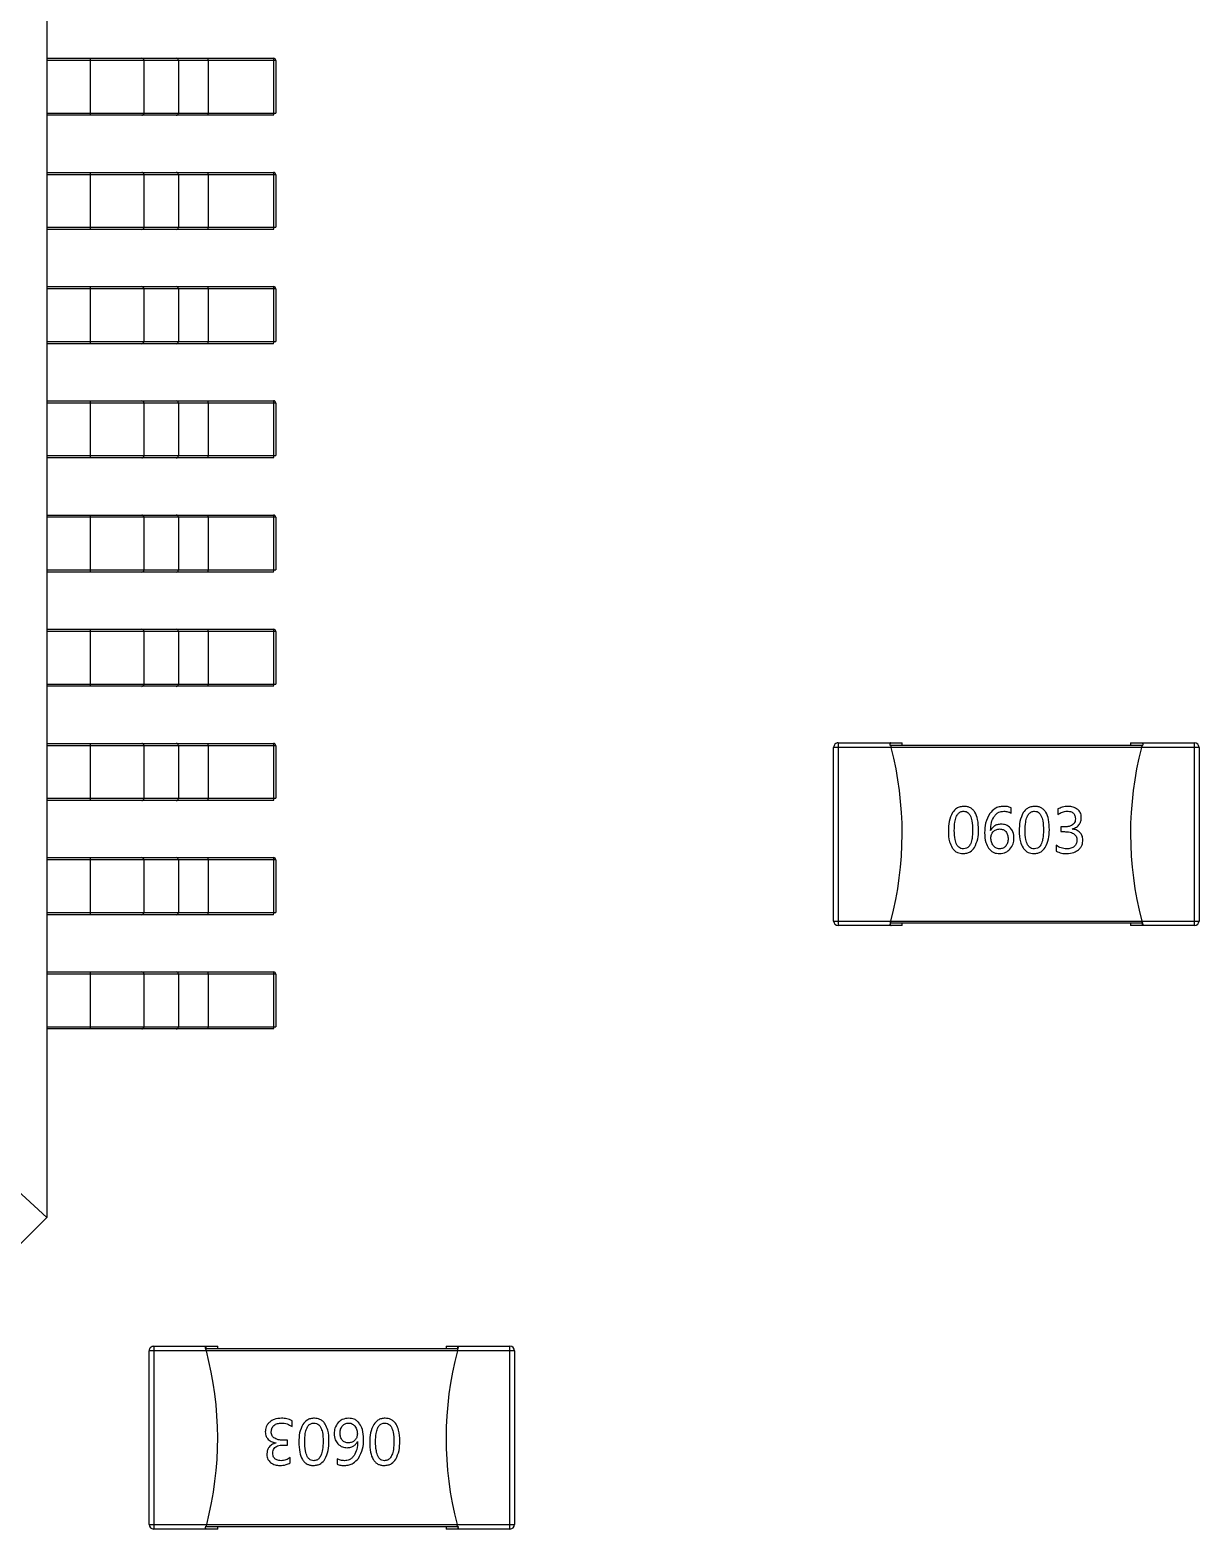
# Model space of a CAD drawing. Header units: millimetres. Extents: x 46.9 to 121.6, y 35.9 to 78.2.
# Drawn here: x 96.06 to 101.18, y 42.58 to 49.14 of the extents above; entities that cross this region are included whole.
import ezdxf

# ---------------------------------------------------------------- set-up
doc = ezdxf.new("R2010")
doc.units = ezdxf.units.MM

msp = doc.modelspace()

# ---------------------------------------------------------------- linework, layer by layer
at = {"color": 7, "linetype": 'Continuous', "lineweight": 25}
for p, q in [((96.1352, 53.341), (96.1352, 43.941)), ((96.1352, 49.016), (97.1281, 49.016)), ((97.1381, 49.006), (96.1352, 49.006)), ((96.3252, 49.016), (96.3252, 48.766)), ((96.5601, 49.006), (96.5601, 48.776)), ((96.7117, 49.006), (96.7117, 48.776)), ((96.8422, 49.006), (96.8422, 48.776)), ((97.1288, 48.776), (97.1288, 49.006)), ((97.138, 49.006), (97.138, 48.776)), ((96.1352, 48.776), (97.1381, 48.776)), ((97.1281, 48.766), (96.1352, 48.766)), ((96.1352, 48.516), (97.1281, 48.516)), ((97.1381, 48.506), (96.1352, 48.506)), ((96.3252, 48.516), (96.3252, 48.266)), ((96.5601, 48.506), (96.5601, 48.276)), ((96.7117, 48.506), (96.7117, 48.276)), ((96.8422, 48.506), (96.8422, 48.276)), ((97.1288, 48.276), (97.1288, 48.506)), ((97.138, 48.506), (97.138, 48.276)), ((96.1352, 48.276), (97.1381, 48.276)), ((97.1281, 48.266), (96.1352, 48.266)), ((96.1352, 48.016), (97.1281, 48.016)), ((97.1381, 48.006), (96.1352, 48.006)), ((96.3252, 48.016), (96.3252, 47.766)), ((96.5601, 48.006), (96.5601, 47.776)), ((96.7117, 48.006), (96.7117, 47.776)), ((96.8422, 48.006), (96.8422, 47.776)), ((97.1288, 47.776), (97.1288, 48.006)), ((97.138, 48.006), (97.138, 47.776)), ((96.1352, 47.776), (97.1381, 47.776)), ((97.1281, 47.766), (96.1352, 47.766)), ((96.1352, 47.516), (97.1281, 47.516)), ((96.3252, 47.516), (96.3252, 47.266)), ((97.1381, 47.506), (96.1352, 47.506)), ((96.5601, 47.506), (96.5601, 47.276)), ((96.7117, 47.506), (96.7117, 47.276)), ((96.8422, 47.506), (96.8422, 47.276)), ((97.1288, 47.276), (97.1288, 47.506)), ((97.138, 47.506), (97.138, 47.276)), ((96.1352, 47.276), (97.1381, 47.276)), ((97.1281, 47.266), (96.1352, 47.266)), ((96.1352, 47.016), (97.1281, 47.016)), ((97.1381, 47.006), (96.1352, 47.006)), ((96.3252, 47.016), (96.3252, 46.766)), ((96.5601, 47.006), (96.5601, 46.776)), ((96.7117, 47.006), (96.7117, 46.776)), ((96.8422, 47.006), (96.8422, 46.776)), ((97.1288, 46.776), (97.1288, 47.006)), ((97.138, 47.006), (97.138, 46.776)), ((96.1352, 46.776), (97.1381, 46.776)), ((97.1281, 46.766), (96.1352, 46.766)), ((96.1352, 46.516), (97.1281, 46.516)), ((97.1381, 46.506), (96.1352, 46.506)), ((96.3252, 46.516), (96.3252, 46.266)), ((96.5601, 46.506), (96.5601, 46.276)), ((96.7117, 46.506), (96.7117, 46.276)), ((96.8422, 46.506), (96.8422, 46.276)), ((97.1288, 46.276), (97.1288, 46.506)), ((97.138, 46.506), (97.138, 46.276)), ((96.1352, 46.276), (97.1381, 46.276)), ((97.1281, 46.266), (96.1352, 46.266)), ((96.1352, 46.016), (97.1281, 46.016)), ((97.1381, 46.006), (96.1352, 46.006)), ((96.3252, 46.016), (96.3252, 45.766)), ((96.5601, 46.006), (96.5601, 45.776)), ((96.7117, 46.006), (96.7117, 45.776)), ((96.8422, 46.006), (96.8422, 45.776)), ((97.1288, 45.776), (97.1288, 46.006)), ((97.138, 46.006), (97.138, 45.776)), ((99.6009, 46.0185), (99.6009, 45.2185)), ((99.6009, 46.0185), (99.8809, 46.0185)), ((99.8265, 46.0085), (99.8301, 46.0085)), ((99.8285, 46.0158), (99.8281, 46.0158)), ((99.8285, 46.0142), (99.8285, 46.0158)), ((99.8312, 46.0085), (100.9305, 46.0085)), ((99.8809, 46.0085), (99.8809, 46.0185)), ((100.8809, 46.0185), (100.8809, 46.0085)), ((100.8809, 46.0185), (101.1608, 46.0185)), ((100.9317, 46.0085), (100.9352, 46.0085)), ((100.9336, 46.0158), (100.9332, 46.0158)), ((100.9332, 46.0158), (100.9332, 46.0142)), ((101.1608, 45.2185), (101.1608, 46.0185)), ((99.8327, 45.9985), (99.5809, 45.9985)), ((99.5809, 45.2385), (99.5809, 45.9985)), ((101.1808, 45.9985), (99.8327, 45.9985)), ((101.1808, 45.9985), (101.1808, 45.2385)), ((96.1352, 45.776), (97.1381, 45.776)), ((97.1281, 45.766), (96.1352, 45.766)), ((100.3581, 45.7113), (100.3581, 45.7345)), ((100.563, 45.729), (100.563, 45.7051)), ((100.5754, 45.6507), (100.5754, 45.6298)), ((100.5913, 45.6507), (100.5754, 45.6507)), ((100.5754, 45.6298), (100.5921, 45.6298)), ((100.5553, 45.5704), (100.5553, 45.5442)), ((96.1352, 45.516), (97.1281, 45.516)), ((97.1381, 45.506), (96.1352, 45.506)), ((96.3252, 45.516), (96.3252, 45.266)), ((96.5601, 45.506), (96.5601, 45.276)), ((96.7117, 45.506), (96.7117, 45.276)), ((96.8422, 45.506), (96.8422, 45.276)), ((97.1288, 45.276), (97.1288, 45.506)), ((97.138, 45.506), (97.138, 45.276)), ((96.1352, 45.276), (97.1381, 45.276)), ((97.1281, 45.266), (96.1352, 45.266)), ((99.5809, 45.2385), (101.1808, 45.2385)), ((99.8809, 45.2185), (99.6009, 45.2185)), ((99.8265, 45.2212), (99.8301, 45.2212)), ((99.8285, 45.2285), (99.8281, 45.2285)), ((99.8301, 45.2212), (99.8301, 45.2343)), ((100.929, 45.2285), (99.8327, 45.2285)), ((99.8809, 45.2185), (99.8809, 45.2285)), ((100.8809, 45.2285), (100.8809, 45.2185)), ((101.1608, 45.2185), (100.8809, 45.2185)), ((100.9317, 45.2343), (100.9317, 45.2212)), ((100.9317, 45.2212), (100.9352, 45.2212)), ((100.9336, 45.2285), (100.9332, 45.2285)), ((96.1352, 45.016), (97.1281, 45.016)), ((97.1381, 45.006), (96.1352, 45.006)), ((96.3252, 45.016), (96.3252, 44.766)), ((96.5601, 45.006), (96.5601, 44.776)), ((96.7117, 45.006), (96.7117, 44.776)), ((96.8422, 45.006), (96.8422, 44.776)), ((97.1288, 44.776), (97.1288, 45.006)), ((97.138, 45.006), (97.138, 44.776)), ((96.1352, 44.776), (97.1381, 44.776)), ((97.1281, 44.766), (96.1352, 44.766)), ((96.1352, 43.941), (95.9879, 44.0768)), ((96.1352, 43.941), (95.8352, 43.641)), ((98.1835, 43.3567), (96.5836, 43.3567)), ((96.5836, 42.5967), (96.5836, 43.3567)), ((96.6036, 43.3767), (96.6036, 42.5767)), ((96.6036, 43.3767), (96.8836, 43.3767)), ((96.8327, 43.374), (96.8292, 43.374)), ((96.8308, 43.3667), (96.8312, 43.3667)), ((96.8327, 43.3609), (96.8327, 43.374)), ((96.8354, 43.3667), (97.9317, 43.3667)), ((96.8836, 43.3667), (96.8836, 43.3767)), ((97.8835, 43.3767), (97.8835, 43.3667)), ((97.8835, 43.3767), (98.1635, 43.3767)), ((97.9379, 43.374), (97.9343, 43.374)), ((97.9343, 43.374), (97.9343, 43.3609)), ((97.9359, 43.3667), (97.9363, 43.3667)), ((98.1635, 42.5767), (98.1635, 43.3767)), ((98.1835, 43.3567), (98.1835, 42.5967)), ((97.2091, 43.0248), (97.2091, 43.051)), ((97.189, 42.9654), (97.1723, 42.9654)), ((97.1731, 42.9445), (97.189, 42.9445)), ((97.189, 42.9445), (97.189, 42.9654)), ((97.2014, 42.8662), (97.2014, 42.8901)), ((97.4063, 42.8839), (97.4063, 42.8607)), ((96.5836, 42.5967), (97.9317, 42.5967)), ((97.9317, 42.5967), (98.1835, 42.5967)), ((96.8836, 42.5767), (96.6036, 42.5767)), ((96.8327, 42.5867), (96.8292, 42.5867)), ((96.8308, 42.5794), (96.8312, 42.5794)), ((96.8312, 42.5794), (96.8312, 42.581)), ((97.9332, 42.5867), (96.8339, 42.5867)), ((96.8836, 42.5767), (96.8836, 42.5867)), ((97.8835, 42.5867), (97.8835, 42.5767)), ((98.1635, 42.5767), (97.8835, 42.5767)), ((97.9379, 42.5867), (97.9343, 42.5867)), ((97.9359, 42.581), (97.9359, 42.5794)), ((97.9359, 42.5794), (97.9363, 42.5794))]:
    msp.add_line(p, q, dxfattribs=at)
for centre, radius, start, end in [((96.5504, 49.0063), 0.00971, 358.27456, 88.16379), ((96.702, 49.0063), 0.00971, 358.27456, 88.16379), ((96.8059, 49.0085), 0.0364, 356.08602, 11.89455), ((97.1281, 49.006), 0.01, 0, 90), ((97.0924, 49.0085), 0.0364, 356.08602, 11.89455), ((96.5504, 48.7757), 0.00971, 271.83621, 1.72544), ((96.702, 48.7757), 0.00971, 271.83621, 1.72544), ((96.8059, 48.7735), 0.0364, 348.10545, 3.91398), ((97.0924, 48.7735), 0.0364, 348.10545, 3.91398), ((96.5504, 48.5063), 0.00971, 358.27456, 88.16379), ((96.702, 48.5063), 0.00971, 358.27456, 88.16379), ((96.8059, 48.5085), 0.0364, 356.08602, 11.89455), ((97.1281, 48.506), 0.01, 0, 90), ((97.0924, 48.5085), 0.0364, 356.08602, 11.89455), ((96.5504, 48.2757), 0.00971, 271.83621, 1.72544), ((96.702, 48.2757), 0.00971, 271.83621, 1.72544), ((96.8059, 48.2735), 0.0364, 348.10545, 3.91398), ((97.0924, 48.2735), 0.0364, 348.10545, 3.91398), ((96.5504, 48.0063), 0.00971, 358.27456, 88.16379), ((96.702, 48.0063), 0.00971, 358.27456, 88.16379), ((96.8059, 48.0085), 0.0364, 356.08602, 11.89455), ((97.1281, 48.006), 0.01, 0, 90), ((97.0924, 48.0085), 0.0364, 356.08602, 11.89455), ((96.5504, 47.7757), 0.00971, 271.83621, 1.72544), ((96.702, 47.7757), 0.00971, 271.83621, 1.72544), ((96.8059, 47.7735), 0.0364, 348.10545, 3.91398), ((97.0924, 47.7735), 0.0364, 348.10545, 3.91398), ((96.5504, 47.5063), 0.00971, 358.27456, 88.16379), ((96.702, 47.5063), 0.00971, 358.27456, 88.16379), ((96.8059, 47.5085), 0.0364, 356.08602, 11.89455), ((97.1281, 47.506), 0.01, 0, 90), ((97.0924, 47.5085), 0.0364, 356.08602, 11.89455), ((96.5504, 47.2757), 0.00971, 271.83621, 1.72544), ((96.702, 47.2757), 0.00971, 271.83621, 1.72544), ((96.8059, 47.2735), 0.0364, 348.10545, 3.91398), ((97.0924, 47.2735), 0.0364, 348.10545, 3.91398), ((96.5504, 47.0063), 0.00971, 358.27456, 88.16379), ((96.702, 47.0063), 0.00971, 358.27456, 88.16379), ((96.8059, 47.0085), 0.0364, 356.08602, 11.89455), ((97.1281, 47.006), 0.01, 0, 90), ((97.0924, 47.0085), 0.0364, 356.08602, 11.89455), ((96.5504, 46.7757), 0.00971, 271.83621, 1.72544), ((96.702, 46.7757), 0.00971, 271.83621, 1.72544), ((96.8059, 46.7735), 0.0364, 348.10545, 3.91398), ((97.0924, 46.7735), 0.0364, 348.10545, 3.91398), ((96.5504, 46.5063), 0.00971, 358.27456, 88.16379), ((96.702, 46.5063), 0.00971, 358.27456, 88.16379), ((96.8059, 46.5085), 0.0364, 356.08602, 11.89455), ((97.1281, 46.506), 0.01, 0, 90), ((97.0924, 46.5085), 0.0364, 356.08602, 11.89455), ((96.5504, 46.2757), 0.00971, 271.83621, 1.72544), ((96.702, 46.2757), 0.00971, 271.83621, 1.72544), ((96.8059, 46.2735), 0.0364, 348.10545, 3.91398), ((97.0924, 46.2735), 0.0364, 348.10545, 3.91398), ((96.5504, 46.0063), 0.00971, 358.27456, 88.16379), ((96.702, 46.0063), 0.00971, 358.27456, 88.16379), ((96.8059, 46.0085), 0.0364, 356.08602, 11.89455), ((97.1281, 46.006), 0.01, 0, 90), ((97.0924, 46.0085), 0.0364, 356.08602, 11.89455), ((99.6009, 45.9985), 0.02, 90.00001, 180.00001), ((101.1608, 45.9985), 0.02, 0.00001, 90.00001), ((98.3809, 45.6214), 1.5, 345.2121, 14.56177), ((102.3808, 45.6214), 1.5, 165.43816, 194.78791), ((96.5504, 45.7757), 0.00971, 271.83621, 1.72544), ((96.702, 45.7757), 0.00971, 271.83621, 1.72544), ((96.8059, 45.7735), 0.0364, 348.10545, 3.91398), ((97.0924, 45.7735), 0.0364, 348.10545, 3.91398), ((96.5504, 45.5063), 0.00971, 358.27456, 88.16379), ((96.702, 45.5063), 0.00971, 358.27456, 88.16379), ((96.8059, 45.5085), 0.0364, 356.08602, 11.89455), ((97.1281, 45.506), 0.01, 0, 90), ((97.0924, 45.5085), 0.0364, 356.08602, 11.89455), ((96.5504, 45.2757), 0.00971, 271.83621, 1.72544), ((96.702, 45.2757), 0.00971, 271.83621, 1.72544), ((96.8059, 45.2735), 0.0364, 348.10545, 3.91398), ((97.0924, 45.2735), 0.0364, 348.10545, 3.91398), ((99.6009, 45.2385), 0.02, 180.00001, 270.00001), ((101.1608, 45.2385), 0.02, 270.00001, 0.00001), ((96.5504, 45.0063), 0.00971, 358.27456, 88.16379), ((96.702, 45.0063), 0.00971, 358.27456, 88.16379), ((96.8059, 45.0085), 0.0364, 356.08602, 11.89455), ((97.1281, 45.006), 0.01, 0, 90), ((97.0924, 45.0085), 0.0364, 356.08602, 11.89455), ((96.5504, 44.7757), 0.00971, 271.83621, 1.72544), ((96.702, 44.7757), 0.00971, 271.83621, 1.72544), ((96.8059, 44.7735), 0.0364, 348.10545, 3.91398), ((97.0924, 44.7735), 0.0364, 348.10545, 3.91398), ((96.6036, 43.3567), 0.02, 90.00001, 180.00001), ((95.3836, 42.9738), 1.5, 345.43816, 14.78792), ((99.3835, 42.9738), 1.5, 165.2121, 194.56177), ((98.1635, 43.3567), 0.02, 0.00001, 90.00001), ((96.6036, 42.5967), 0.02, 180.00001, 270.00001), ((98.1635, 42.5967), 0.02, 270.00001, 0.00001)]:
    msp.add_arc(centre, radius, start, end, dxfattribs=at)
for points, knots in [([(99.8283, 46.0152), (99.8279, 46.0142), (99.8272, 46.0123), (99.8267, 46.0097), (99.8265, 46.0085)], [0, 0, 0, 0, 0.56313, 1, 1, 1, 1]), ([(99.8281, 46.0158), (99.8281, 46.0157), (99.8282, 46.0155), (99.8282, 46.0153), (99.8283, 46.0152)], [0, 0, 0, 0, 0.559617, 1, 1, 1, 1]), ([(99.8285, 46.0142), (99.8285, 46.0144), (99.8284, 46.0147), (99.8283, 46.0151), (99.8283, 46.0152)], [0, 0, 0, 0, 0.56, 1, 1, 1, 1]), ([(99.8312, 46.0185), (99.8307, 46.0184), (99.8297, 46.0181), (99.8289, 46.0165), (99.8285, 46.0158)], [0, 0, 0, 0, 0.561011, 1, 1, 1, 1]), ([(99.8301, 46.0085), (99.8305, 46.0067), (99.8314, 46.0035), (99.8323, 46), (99.8327, 45.9985)], [0, 0, 0, 0, 0.557902, 1, 1, 1, 1]), ([(99.8302, 46.0078), (99.8304, 46.008), (99.8307, 46.0084), (99.8311, 46.0085), (99.8312, 46.0085)], [0, 0, 0, 0, 0.5589021, 1, 1, 1, 1]), ([(100.9317, 46.0085), (100.9312, 46.0067), (100.9303, 46.0035), (100.9294, 46), (100.929, 45.9985)], [0, 0, 0, 0, 0.559746, 1, 1, 1, 1]), ([(100.9305, 46.0185), (100.9311, 46.0184), (100.932, 46.0181), (100.9328, 46.0165), (100.9332, 46.0158)], [0, 0, 0, 0, 0.559724, 1, 1, 1, 1]), ([(100.9305, 46.0085), (100.9307, 46.0085), (100.931, 46.0084), (100.9314, 46.008), (100.9315, 46.0078)], [0, 0, 0, 0, 0.56075, 1, 1, 1, 1]), ([(100.9335, 46.0152), (100.9334, 46.015), (100.9333, 46.0147), (100.9332, 46.0144), (100.9332, 46.0142)], [0, 0, 0, 0, 0.56, 1, 1, 1, 1]), ([(100.9336, 46.0158), (100.9336, 46.0157), (100.9336, 46.0155), (100.9335, 46.0153), (100.9335, 46.0152)], [0, 0, 0, 0, 0.559997, 1, 1, 1, 1]), ([(100.9335, 46.0152), (100.9339, 46.0142), (100.9345, 46.0123), (100.935, 46.0096), (100.9352, 46.0085)], [0, 0, 0, 0, 0.56466, 1, 1, 1, 1]), ([(100.1009, 45.7131), (100.0953, 45.7005), (100.084, 45.675), (100.0836, 45.6471), (100.0834, 45.633)], [0, 0, 0, 0, 0.495858, 1, 1, 1, 1]), ([(100.1518, 45.7403), (100.1459, 45.74), (100.1346, 45.7392), (100.1156, 45.7313), (100.1065, 45.72), (100.1009, 45.7131)], [0, 0, 0, 0, 0.292157, 0.563194, 1, 1, 1, 1]), ([(100.1092, 45.6342), (100.1095, 45.6465), (100.11, 45.6669), (100.116, 45.6921), (100.1246, 45.708), (100.1363, 45.7178), (100.1456, 45.7188), (100.1504, 45.7193)], [0, 0, 0, 0, 0.35336, 0.582711, 0.735216, 0.86626, 1, 1, 1, 1]), ([(100.1504, 45.7193), (100.1541, 45.7189), (100.1615, 45.7183), (100.1717, 45.7114), (100.1811, 45.6977), (100.1884, 45.6715), (100.189, 45.6494), (100.1894, 45.6355)], [0, 0, 0, 0, 0.109937, 0.214218, 0.348263, 0.592587, 1, 1, 1, 1]), ([(100.2153, 45.6378), (100.2148, 45.6528), (100.2139, 45.6793), (100.204, 45.7097), (100.1912, 45.7262), (100.1798, 45.7345), (100.1664, 45.7395), (100.1568, 45.7401), (100.1518, 45.7403)], [0, 0, 0, 0, 0.331386, 0.583053, 0.688634, 0.788355, 0.889745, 1, 1, 1, 1]), ([(100.2646, 45.7091), (100.2573, 45.6955), (100.2432, 45.6692), (100.2423, 45.6394), (100.2419, 45.625)], [0, 0, 0, 0, 0.5171876, 1, 1, 1, 1]), ([(100.3247, 45.7403), (100.3181, 45.7399), (100.3051, 45.739), (100.283, 45.7297), (100.2717, 45.717), (100.2646, 45.7091)], [0, 0, 0, 0, 0.283019, 0.553043, 1, 1, 1, 1]), ([(100.2684, 45.635), (100.2686, 45.6468), (100.2689, 45.6687), (100.2791, 45.6879), (100.2837, 45.6967)], [0, 0, 0, 0, 0.542588, 1, 1, 1, 1]), ([(100.2837, 45.6967), (100.2869, 45.7007), (100.2928, 45.7081), (100.307, 45.7173), (100.3184, 45.7185), (100.3255, 45.7193)], [0, 0, 0, 0, 0.311103, 0.573673, 1, 1, 1, 1]), ([(100.3581, 45.7345), (100.3527, 45.7364), (100.3418, 45.7401), (100.3304, 45.7403), (100.3247, 45.7403)], [0, 0, 0, 0, 0.502037, 1, 1, 1, 1]), ([(100.3255, 45.7193), (100.3316, 45.7189), (100.343, 45.7181), (100.3534, 45.7134), (100.3581, 45.7113)], [0, 0, 0, 0, 0.544112, 1, 1, 1, 1]), ([(100.411, 45.7131), (100.4054, 45.7005), (100.3941, 45.675), (100.3937, 45.6471), (100.3935, 45.633)], [0, 0, 0, 0, 0.495858, 1, 1, 1, 1]), ([(100.4619, 45.7403), (100.4561, 45.74), (100.4448, 45.7392), (100.4257, 45.7313), (100.4166, 45.72), (100.411, 45.7131)], [0, 0, 0, 0, 0.292157, 0.563194, 1, 1, 1, 1]), ([(100.4193, 45.6342), (100.4196, 45.6465), (100.4202, 45.6669), (100.4261, 45.6921), (100.4347, 45.708), (100.4464, 45.7178), (100.4558, 45.7188), (100.4605, 45.7193)], [0, 0, 0, 0, 0.35336, 0.582711, 0.735216, 0.86626, 1, 1, 1, 1]), ([(100.4605, 45.7193), (100.4643, 45.7189), (100.4716, 45.7183), (100.4818, 45.7114), (100.4913, 45.6977), (100.4985, 45.6715), (100.4991, 45.6494), (100.4995, 45.6355)], [0, 0, 0, 0, 0.109937, 0.214218, 0.348263, 0.592587, 1, 1, 1, 1]), ([(100.5255, 45.6378), (100.5249, 45.6528), (100.524, 45.6793), (100.5141, 45.7097), (100.5013, 45.7262), (100.49, 45.7345), (100.4766, 45.7395), (100.4669, 45.7401), (100.4619, 45.7403)], [0, 0, 0, 0, 0.331386, 0.583053, 0.688634, 0.788355, 0.889745, 1, 1, 1, 1]), ([(100.6089, 45.7403), (100.5996, 45.7398), (100.5835, 45.7389), (100.5691, 45.7319), (100.563, 45.729)], [0, 0, 0, 0, 0.578828, 1, 1, 1, 1]), ([(100.563, 45.7051), (100.5692, 45.7092), (100.5813, 45.7173), (100.5957, 45.7186), (100.6027, 45.7193)], [0, 0, 0, 0, 0.515251, 1, 1, 1, 1]), ([(100.6395, 45.6864), (100.6392, 45.6823), (100.6387, 45.675), (100.634, 45.6654), (100.627, 45.6588), (100.6178, 45.6542), (100.6058, 45.6512), (100.5966, 45.6509), (100.5913, 45.6507)], [0, 0, 0, 0, 0.177791, 0.319078, 0.460254, 0.594127, 0.768288, 1, 1, 1, 1]), ([(100.6027, 45.7193), (100.6064, 45.7191), (100.6129, 45.7189), (100.6216, 45.7166), (100.628, 45.7132), (100.6329, 45.7088), (100.6366, 45.703), (100.639, 45.6954), (100.6393, 45.6896), (100.6395, 45.6864)], [0, 0, 0, 0, 0.196201, 0.348397, 0.470472, 0.579064, 0.694404, 0.829149, 1, 1, 1, 1]), ([(100.6499, 45.7269), (100.6433, 45.7312), (100.6308, 45.7393), (100.6159, 45.74), (100.6089, 45.7403)], [0, 0, 0, 0, 0.528186, 1, 1, 1, 1]), ([(100.6254, 45.6413), (100.6321, 45.6438), (100.6446, 45.6484), (100.6578, 45.6615), (100.6645, 45.6767), (100.6651, 45.6869), (100.6654, 45.6923)], [0, 0, 0, 0, 0.301879, 0.564483, 0.770914, 1, 1, 1, 1]), ([(100.6654, 45.6923), (100.6652, 45.6961), (100.6648, 45.7034), (100.6603, 45.716), (100.6539, 45.7227), (100.6499, 45.7269)], [0, 0, 0, 0, 0.290961, 0.564442, 1, 1, 1, 1]), ([(100.0834, 45.633), (100.0837, 45.617), (100.0843, 45.591), (100.0957, 45.5678), (100.1, 45.559)], [0, 0, 0, 0, 0.619316, 1, 1, 1, 1]), ([(100.1496, 45.5545), (100.1455, 45.5549), (100.1378, 45.5555), (100.1272, 45.5622), (100.1176, 45.5753), (100.1102, 45.6001), (100.1096, 45.6211), (100.1092, 45.6342)], [0, 0, 0, 0, 0.121688, 0.232035, 0.366597, 0.604955, 1, 1, 1, 1]), ([(100.1894, 45.6355), (100.1891, 45.6238), (100.1885, 45.6044), (100.1828, 45.5805), (100.1745, 45.5653), (100.1632, 45.556), (100.1542, 45.555), (100.1496, 45.5545)], [0, 0, 0, 0, 0.351816, 0.579785, 0.732323, 0.864404, 1, 1, 1, 1]), ([(100.1974, 45.5603), (100.2031, 45.5726), (100.2146, 45.5972), (100.2151, 45.6243), (100.2153, 45.6378)], [0, 0, 0, 0, 0.4999783, 1, 1, 1, 1]), ([(100.2419, 45.625), (100.2424, 45.6104), (100.2431, 45.5863), (100.2547, 45.5655), (100.2592, 45.5574)], [0, 0, 0, 0, 0.61021, 1, 1, 1, 1]), ([(100.3137, 45.6625), (100.3083, 45.6621), (100.2978, 45.6614), (100.2846, 45.655), (100.2747, 45.6459), (100.2706, 45.6387), (100.2684, 45.635)], [0, 0, 0, 0, 0.290752, 0.557527, 0.769999, 1, 1, 1, 1]), ([(100.2693, 45.6024), (100.2698, 45.6075), (100.2709, 45.6176), (100.2769, 45.6259), (100.2798, 45.63)], [0, 0, 0, 0, 0.501966, 1, 1, 1, 1]), ([(100.2798, 45.63), (100.2817, 45.6317), (100.2854, 45.6351), (100.2945, 45.64), (100.3022, 45.6409), (100.3075, 45.6416)], [0, 0, 0, 0, 0.245972, 0.488321, 1, 1, 1, 1]), ([(100.3075, 45.6416), (100.3128, 45.6411), (100.3206, 45.6404), (100.3297, 45.6353), (100.3333, 45.6318), (100.3351, 45.63)], [0, 0, 0, 0, 0.513507, 0.754491, 1, 1, 1, 1]), ([(100.3551, 45.6455), (100.3486, 45.651), (100.3365, 45.661), (100.3209, 45.662), (100.3137, 45.6625)], [0, 0, 0, 0, 0.539829, 1, 1, 1, 1]), ([(100.3351, 45.63), (100.338, 45.6254), (100.3441, 45.6156), (100.3446, 45.604), (100.345, 45.5979)], [0, 0, 0, 0, 0.470719, 1, 1, 1, 1]), ([(100.3706, 45.6006), (100.37, 45.6103), (100.3689, 45.6268), (100.3592, 45.64), (100.3551, 45.6455)], [0, 0, 0, 0, 0.5839429, 1, 1, 1, 1]), ([(100.3935, 45.633), (100.3939, 45.617), (100.3944, 45.591), (100.4058, 45.5678), (100.4101, 45.559)], [0, 0, 0, 0, 0.619316, 1, 1, 1, 1]), ([(100.4597, 45.5545), (100.4557, 45.5549), (100.4479, 45.5555), (100.4373, 45.5622), (100.4277, 45.5753), (100.4203, 45.6001), (100.4197, 45.6211), (100.4193, 45.6342)], [0, 0, 0, 0, 0.121688, 0.232035, 0.366597, 0.604955, 1, 1, 1, 1]), ([(100.4995, 45.6355), (100.4992, 45.6238), (100.4987, 45.6044), (100.4929, 45.5805), (100.4847, 45.5653), (100.4734, 45.556), (100.4643, 45.555), (100.4597, 45.5545)], [0, 0, 0, 0, 0.351816, 0.579785, 0.732323, 0.864404, 1, 1, 1, 1]), ([(100.5075, 45.5603), (100.5132, 45.5726), (100.5247, 45.5972), (100.5252, 45.6243), (100.5255, 45.6378)], [0, 0, 0, 0, 0.499978, 1, 1, 1, 1]), ([(100.5921, 45.6298), (100.5979, 45.6296), (100.6081, 45.6293), (100.6214, 45.6263), (100.631, 45.622), (100.6379, 45.6165), (100.6427, 45.6098), (100.6459, 45.6015), (100.6462, 45.5953), (100.6464, 45.5919)], [0, 0, 0, 0, 0.231348, 0.40628, 0.539648, 0.6487, 0.752933, 0.864661, 1, 1, 1, 1]), ([(100.6596, 45.6259), (100.6542, 45.6303), (100.6441, 45.6384), (100.6314, 45.6404), (100.6254, 45.6413)], [0, 0, 0, 0, 0.533051, 1, 1, 1, 1]), ([(100.6723, 45.5937), (100.6716, 45.6005), (100.6705, 45.6126), (100.6629, 45.6219), (100.6596, 45.6259)], [0, 0, 0, 0, 0.56689, 1, 1, 1, 1]), ([(100.1, 45.559), (100.1032, 45.5547), (100.1095, 45.5464), (100.1255, 45.5358), (100.1389, 45.5345), (100.1473, 45.5336)], [0, 0, 0, 0, 0.2882301, 0.5578196, 1, 1, 1, 1]), ([(100.1473, 45.5336), (100.153, 45.534), (100.164, 45.5347), (100.1827, 45.5426), (100.1917, 45.5535), (100.1974, 45.5603)], [0, 0, 0, 0, 0.2883908, 0.5588198, 1, 1, 1, 1]), ([(100.2592, 45.5574), (100.2626, 45.5533), (100.2692, 45.5455), (100.2854, 45.5356), (100.2988, 45.5344), (100.3071, 45.5336)], [0, 0, 0, 0, 0.2837102, 0.5534158, 1, 1, 1, 1]), ([(100.2797, 45.5686), (100.2765, 45.574), (100.2703, 45.5845), (100.2696, 45.5966), (100.2693, 45.6024)], [0, 0, 0, 0, 0.520768, 1, 1, 1, 1]), ([(100.3078, 45.5545), (100.3046, 45.5547), (100.2985, 45.5551), (100.2882, 45.5593), (100.283, 45.565), (100.2797, 45.5686)], [0, 0, 0, 0, 0.295822, 0.557156, 1, 1, 1, 1]), ([(100.3071, 45.5336), (100.3169, 45.5345), (100.3342, 45.5362), (100.3471, 45.5475), (100.3527, 45.5524)], [0, 0, 0, 0, 0.566262, 1, 1, 1, 1]), ([(100.3346, 45.5667), (100.3328, 45.5649), (100.3292, 45.5614), (100.3204, 45.5562), (100.3129, 45.5552), (100.3078, 45.5545)], [0, 0, 0, 0, 0.252847, 0.49709, 1, 1, 1, 1]), ([(100.345, 45.5979), (100.3446, 45.5921), (100.3439, 45.5807), (100.3376, 45.5713), (100.3346, 45.5667)], [0, 0, 0, 0, 0.515713, 1, 1, 1, 1]), ([(100.3527, 45.5524), (100.3585, 45.5602), (100.3691, 45.5747), (100.3702, 45.5925), (100.3706, 45.6006)], [0, 0, 0, 0, 0.540462, 1, 1, 1, 1]), ([(100.4101, 45.559), (100.4134, 45.5547), (100.4196, 45.5464), (100.4357, 45.5358), (100.4491, 45.5345), (100.4574, 45.5336)], [0, 0, 0, 0, 0.28823, 0.55782, 1, 1, 1, 1]), ([(100.4574, 45.5336), (100.4631, 45.534), (100.4741, 45.5347), (100.4928, 45.5426), (100.5019, 45.5535), (100.5075, 45.5603)], [0, 0, 0, 0, 0.288391, 0.55882, 1, 1, 1, 1]), ([(100.6016, 45.5545), (100.5932, 45.5552), (100.5764, 45.5565), (100.5623, 45.5658), (100.5553, 45.5704)], [0, 0, 0, 0, 0.499309, 1, 1, 1, 1]), ([(100.6011, 45.5336), (100.6122, 45.5342), (100.631, 45.5353), (100.6465, 45.5458), (100.6528, 45.5501)], [0, 0, 0, 0, 0.5892702, 1, 1, 1, 1]), ([(100.6343, 45.5646), (100.6322, 45.563), (100.6276, 45.5597), (100.6166, 45.5554), (100.6076, 45.5549), (100.6016, 45.5545)], [0, 0, 0, 0, 0.228631, 0.484644, 1, 1, 1, 1]), ([(100.6464, 45.5919), (100.6458, 45.5866), (100.6448, 45.5789), (100.6396, 45.57), (100.6361, 45.5664), (100.6343, 45.5646)], [0, 0, 0, 0, 0.509394, 0.751839, 1, 1, 1, 1]), ([(100.6528, 45.5501), (100.6561, 45.5533), (100.6626, 45.5596), (100.6706, 45.5743), (100.6716, 45.5862), (100.6723, 45.5937)], [0, 0, 0, 0, 0.279307, 0.550198, 1, 1, 1, 1]), ([(100.5553, 45.5442), (100.5628, 45.5408), (100.5774, 45.5342), (100.5934, 45.5338), (100.6011, 45.5336)], [0, 0, 0, 0, 0.515881, 1, 1, 1, 1]), ([(99.8283, 45.2275), (99.8279, 45.2261), (99.8272, 45.2237), (99.8267, 45.222), (99.8265, 45.2212)], [0, 0, 0, 0, 0.56313, 1, 1, 1, 1]), ([(99.8281, 45.2285), (99.8281, 45.2283), (99.8282, 45.228), (99.8282, 45.2277), (99.8283, 45.2275)], [0, 0, 0, 0, 0.559617, 1, 1, 1, 1]), ([(99.8285, 45.2285), (99.8285, 45.2283), (99.8284, 45.228), (99.8283, 45.2277), (99.8283, 45.2275)], [0, 0, 0, 0, 0.56, 1, 1, 1, 1]), ([(99.8312, 45.2385), (99.8307, 45.2366), (99.8297, 45.2331), (99.8289, 45.2299), (99.8285, 45.2285)], [0, 0, 0, 0, 0.561011, 1, 1, 1, 1]), ([(99.8301, 45.2212), (99.8305, 45.2204), (99.8314, 45.2188), (99.8323, 45.2186), (99.8327, 45.2185)], [0, 0, 0, 0, 0.558014, 1, 1, 1, 1]), ([(99.8327, 45.2285), (99.8324, 45.2286), (99.8318, 45.2289), (99.8311, 45.2305), (99.8305, 45.2325), (99.8303, 45.2341), (99.8302, 45.2349)], [0, 0, 0, 0, 0.283508, 0.566177, 0.785164, 1, 1, 1, 1]), ([(100.9315, 45.2349), (100.9314, 45.2339), (100.9311, 45.2319), (100.9304, 45.2299), (100.9297, 45.2287), (100.9293, 45.2286), (100.929, 45.2285)], [0, 0, 0, 0, 0.2748288, 0.5524807, 0.7744185, 1, 1, 1, 1]), ([(100.9317, 45.2212), (100.9312, 45.2204), (100.9303, 45.2188), (100.9294, 45.2186), (100.929, 45.2185)], [0, 0, 0, 0, 0.559746, 1, 1, 1, 1]), ([(100.9305, 45.2385), (100.9311, 45.2366), (100.932, 45.2331), (100.9328, 45.2299), (100.9332, 45.2285)], [0, 0, 0, 0, 0.559724, 1, 1, 1, 1]), ([(100.9335, 45.2275), (100.9334, 45.2277), (100.9333, 45.2281), (100.9332, 45.2284), (100.9332, 45.2285)], [0, 0, 0, 0, 0.56, 1, 1, 1, 1]), ([(100.9336, 45.2285), (100.9336, 45.2283), (100.9336, 45.228), (100.9335, 45.2277), (100.9335, 45.2275)], [0, 0, 0, 0, 0.559997, 1, 1, 1, 1]), ([(100.9335, 45.2275), (100.9339, 45.2261), (100.9345, 45.2237), (100.935, 45.222), (100.9352, 45.2212)], [0, 0, 0, 0, 0.564669, 1, 1, 1, 1]), ([(96.8309, 43.3677), (96.8305, 43.3691), (96.8299, 43.3715), (96.8294, 43.3732), (96.8292, 43.374)], [0, 0, 0, 0, 0.564669, 1, 1, 1, 1]), ([(96.8308, 43.3667), (96.8308, 43.3669), (96.8308, 43.3672), (96.8309, 43.3675), (96.8309, 43.3677)], [0, 0, 0, 0, 0.559997, 1, 1, 1, 1]), ([(96.8309, 43.3677), (96.831, 43.3675), (96.8311, 43.3671), (96.8312, 43.3668), (96.8312, 43.3667)], [0, 0, 0, 0, 0.56, 1, 1, 1, 1]), ([(96.8339, 43.3567), (96.8334, 43.3586), (96.8324, 43.3621), (96.8316, 43.3653), (96.8312, 43.3667)], [0, 0, 0, 0, 0.559724, 1, 1, 1, 1]), ([(96.8327, 43.374), (96.8332, 43.3748), (96.8341, 43.3764), (96.835, 43.3766), (96.8354, 43.3767)], [0, 0, 0, 0, 0.559746, 1, 1, 1, 1]), ([(96.8329, 43.3603), (96.833, 43.3613), (96.8333, 43.3633), (96.834, 43.3653), (96.8347, 43.3665), (96.8351, 43.3666), (96.8354, 43.3667)], [0, 0, 0, 0, 0.274829, 0.552481, 0.774418, 1, 1, 1, 1]), ([(97.9343, 43.374), (97.9339, 43.3748), (97.933, 43.3764), (97.9321, 43.3766), (97.9317, 43.3767)], [0, 0, 0, 0, 0.558014, 1, 1, 1, 1]), ([(97.9317, 43.3667), (97.932, 43.3666), (97.9326, 43.3663), (97.9333, 43.3647), (97.9339, 43.3627), (97.9341, 43.3611), (97.9342, 43.3603)], [0, 0, 0, 0, 0.283508, 0.566177, 0.785164, 1, 1, 1, 1]), ([(97.9332, 43.3567), (97.9337, 43.3586), (97.9347, 43.3621), (97.9355, 43.3653), (97.9359, 43.3667)], [0, 0, 0, 0, 0.5610111, 1, 1, 1, 1]), ([(97.9359, 43.3667), (97.9359, 43.3669), (97.936, 43.3672), (97.9361, 43.3675), (97.9361, 43.3677)], [0, 0, 0, 0, 0.56, 1, 1, 1, 1]), ([(97.9361, 43.3677), (97.9365, 43.3691), (97.9372, 43.3715), (97.9377, 43.3732), (97.9379, 43.374)], [0, 0, 0, 0, 0.5631298, 1, 1, 1, 1]), ([(97.9363, 43.3667), (97.9363, 43.3669), (97.9362, 43.3672), (97.9362, 43.3675), (97.9361, 43.3677)], [0, 0, 0, 0, 0.559617, 1, 1, 1, 1]), ([(97.1633, 43.0616), (97.1522, 43.061), (97.1334, 43.0599), (97.118, 43.0494), (97.1116, 43.0451)], [0, 0, 0, 0, 0.58927, 1, 1, 1, 1]), ([(97.2091, 43.051), (97.2016, 43.0544), (97.187, 43.061), (97.171, 43.0614), (97.1633, 43.0616)], [0, 0, 0, 0, 0.515881, 1, 1, 1, 1]), ([(97.307, 43.0616), (97.3013, 43.0612), (97.2903, 43.0605), (97.2716, 43.0526), (97.2625, 43.0417), (97.2569, 43.0349)], [0, 0, 0, 0, 0.288391, 0.55882, 1, 1, 1, 1]), ([(97.3543, 43.0362), (97.351, 43.0405), (97.3448, 43.0488), (97.3288, 43.0594), (97.3153, 43.0607), (97.307, 43.0616)], [0, 0, 0, 0, 0.28823, 0.55782, 1, 1, 1, 1]), ([(97.4573, 43.0616), (97.4475, 43.0607), (97.4302, 43.059), (97.4173, 43.0477), (97.4117, 43.0428)], [0, 0, 0, 0, 0.566262, 1, 1, 1, 1]), ([(97.5052, 43.0378), (97.5018, 43.0419), (97.4952, 43.0497), (97.479, 43.0596), (97.4656, 43.0608), (97.4573, 43.0616)], [0, 0, 0, 0, 0.28371, 0.553416, 1, 1, 1, 1]), ([(97.6171, 43.0616), (97.6114, 43.0612), (97.6004, 43.0605), (97.5817, 43.0526), (97.5727, 43.0417), (97.567, 43.0349)], [0, 0, 0, 0, 0.2883908, 0.5588198, 1, 1, 1, 1]), ([(97.6644, 43.0362), (97.6612, 43.0405), (97.6549, 43.0488), (97.6389, 43.0594), (97.6255, 43.0607), (97.6171, 43.0616)], [0, 0, 0, 0, 0.28823, 0.55782, 1, 1, 1, 1]), ([(97.1116, 43.0451), (97.1083, 43.0419), (97.1018, 43.0356), (97.0938, 43.0209), (97.0928, 43.009), (97.0921, 43.0015)], [0, 0, 0, 0, 0.279307, 0.550198, 1, 1, 1, 1]), ([(97.0921, 43.0015), (97.0928, 42.9947), (97.0939, 42.9826), (97.1015, 42.9733), (97.1048, 42.9693)], [0, 0, 0, 0, 0.56689, 1, 1, 1, 1]), ([(97.118, 43.0033), (97.1186, 43.0086), (97.1196, 43.0163), (97.1248, 43.0252), (97.1283, 43.0288), (97.1301, 43.0306)], [0, 0, 0, 0, 0.509394, 0.751839, 1, 1, 1, 1]), ([(97.1723, 42.9654), (97.1665, 42.9656), (97.1563, 42.9659), (97.143, 42.9689), (97.1334, 42.9732), (97.1265, 42.9787), (97.1217, 42.9854), (97.1185, 42.9937), (97.1182, 42.9999), (97.118, 43.0033)], [0, 0, 0, 0, 0.231348, 0.40628, 0.539648, 0.6487, 0.752933, 0.864661, 1, 1, 1, 1]), ([(97.1301, 43.0306), (97.1323, 43.0322), (97.1368, 43.0355), (97.1478, 43.0398), (97.1568, 43.0403), (97.1628, 43.0407)], [0, 0, 0, 0, 0.228631, 0.484644, 1, 1, 1, 1]), ([(97.1628, 43.0407), (97.1712, 43.04), (97.188, 43.0387), (97.2021, 43.0294), (97.2091, 43.0248)], [0, 0, 0, 0, 0.499309, 1, 1, 1, 1]), ([(97.2569, 43.0349), (97.2512, 43.0226), (97.2397, 42.998), (97.2392, 42.9709), (97.2389, 42.9574)], [0, 0, 0, 0, 0.499978, 1, 1, 1, 1]), ([(97.2649, 42.9597), (97.2652, 42.9714), (97.2657, 42.9908), (97.2715, 43.0147), (97.2797, 43.0299), (97.291, 43.0392), (97.3001, 43.0402), (97.3047, 43.0407)], [0, 0, 0, 0, 0.351816, 0.579785, 0.732323, 0.864404, 1, 1, 1, 1]), ([(97.3047, 43.0407), (97.3087, 43.0403), (97.3165, 43.0397), (97.3271, 43.033), (97.3367, 43.0199), (97.3441, 42.9951), (97.3447, 42.9741), (97.3451, 42.961)], [0, 0, 0, 0, 0.121688, 0.232035, 0.366597, 0.604955, 1, 1, 1, 1]), ([(97.3709, 42.9622), (97.3705, 42.9782), (97.37, 43.0042), (97.3586, 43.0274), (97.3543, 43.0362)], [0, 0, 0, 0, 0.619316, 1, 1, 1, 1]), ([(97.4117, 43.0428), (97.4059, 43.035), (97.3953, 43.0205), (97.3943, 43.0027), (97.3938, 42.9946)], [0, 0, 0, 0, 0.5404618, 1, 1, 1, 1]), ([(97.3938, 42.9946), (97.3944, 42.9849), (97.3955, 42.9684), (97.4052, 42.9552), (97.4093, 42.9497)], [0, 0, 0, 0, 0.583943, 1, 1, 1, 1]), ([(97.4195, 42.9973), (97.4198, 43.0031), (97.4206, 43.0145), (97.4268, 43.0239), (97.4298, 43.0285)], [0, 0, 0, 0, 0.515713, 1, 1, 1, 1]), ([(97.4293, 42.9652), (97.4264, 42.9698), (97.4203, 42.9796), (97.4198, 42.9912), (97.4195, 42.9973)], [0, 0, 0, 0, 0.470719, 1, 1, 1, 1]), ([(97.4298, 43.0285), (97.4316, 43.0303), (97.4352, 43.0338), (97.444, 43.039), (97.4515, 43.04), (97.4566, 43.0407)], [0, 0, 0, 0, 0.252847, 0.49709, 1, 1, 1, 1]), ([(97.4566, 43.0407), (97.4598, 43.0405), (97.4659, 43.0401), (97.4762, 43.0359), (97.4814, 43.0302), (97.4847, 43.0266)], [0, 0, 0, 0, 0.295822, 0.557156, 1, 1, 1, 1]), ([(97.4951, 42.9928), (97.4946, 42.9877), (97.4935, 42.9776), (97.4875, 42.9693), (97.4846, 42.9652)], [0, 0, 0, 0, 0.501966, 1, 1, 1, 1]), ([(97.4847, 43.0266), (97.4879, 43.0212), (97.4941, 43.0107), (97.4948, 42.9986), (97.4951, 42.9928)], [0, 0, 0, 0, 0.520768, 1, 1, 1, 1]), ([(97.5225, 42.9702), (97.522, 42.9848), (97.5213, 43.0089), (97.5097, 43.0297), (97.5052, 43.0378)], [0, 0, 0, 0, 0.61021, 1, 1, 1, 1]), ([(97.567, 43.0349), (97.5613, 43.0226), (97.5499, 42.998), (97.5493, 42.9709), (97.5491, 42.9574)], [0, 0, 0, 0, 0.499978, 1, 1, 1, 1]), ([(97.575, 42.9597), (97.5753, 42.9714), (97.5759, 42.9908), (97.5816, 43.0147), (97.5899, 43.0299), (97.6012, 43.0392), (97.6102, 43.0402), (97.6148, 43.0407)], [0, 0, 0, 0, 0.351816, 0.579785, 0.732323, 0.864404, 1, 1, 1, 1]), ([(97.6148, 43.0407), (97.6189, 43.0403), (97.6266, 43.0397), (97.6372, 43.033), (97.6468, 43.0199), (97.6542, 42.9951), (97.6548, 42.9741), (97.6552, 42.961)], [0, 0, 0, 0, 0.1216883, 0.2320353, 0.3665967, 0.6049552, 1, 1, 1, 1]), ([(97.681, 42.9622), (97.6807, 42.9782), (97.6801, 43.0042), (97.6687, 43.0274), (97.6644, 43.0362)], [0, 0, 0, 0, 0.619316, 1, 1, 1, 1]), ([(97.139, 42.9539), (97.1323, 42.9514), (97.1198, 42.9468), (97.1066, 42.9337), (97.0999, 42.9185), (97.0993, 42.9083), (97.099, 42.9029)], [0, 0, 0, 0, 0.301879, 0.564483, 0.770914, 1, 1, 1, 1]), ([(97.1048, 42.9693), (97.1102, 42.9649), (97.1203, 42.9568), (97.1331, 42.9548), (97.139, 42.9539)], [0, 0, 0, 0, 0.533051, 1, 1, 1, 1]), ([(97.1249, 42.9088), (97.1252, 42.9129), (97.1257, 42.9202), (97.1304, 42.9298), (97.1374, 42.9364), (97.1466, 42.941), (97.1586, 42.944), (97.1678, 42.9443), (97.1731, 42.9445)], [0, 0, 0, 0, 0.177791, 0.319078, 0.460254, 0.594127, 0.768288, 1, 1, 1, 1]), ([(97.2389, 42.9574), (97.2395, 42.9424), (97.2404, 42.9159), (97.2503, 42.8855), (97.2631, 42.869), (97.2744, 42.8607), (97.2879, 42.8557), (97.2975, 42.8551), (97.3025, 42.8549)], [0, 0, 0, 0, 0.331386, 0.583053, 0.688634, 0.788355, 0.889745, 1, 1, 1, 1]), ([(97.3039, 42.8759), (97.3001, 42.8763), (97.2928, 42.8769), (97.2826, 42.8838), (97.2732, 42.8975), (97.2659, 42.9237), (97.2653, 42.9458), (97.2649, 42.9597)], [0, 0, 0, 0, 0.1099366, 0.2142178, 0.3482632, 0.5925867, 1, 1, 1, 1]), ([(97.3451, 42.961), (97.3448, 42.9487), (97.3442, 42.9283), (97.3383, 42.9031), (97.3297, 42.8872), (97.318, 42.8774), (97.3086, 42.8764), (97.3039, 42.8759)], [0, 0, 0, 0, 0.3533601, 0.5827108, 0.7352162, 0.8662597, 1, 1, 1, 1]), ([(97.3534, 42.8821), (97.359, 42.8947), (97.3703, 42.9202), (97.3707, 42.9481), (97.3709, 42.9622)], [0, 0, 0, 0, 0.4958576, 1, 1, 1, 1]), ([(97.4093, 42.9497), (97.4158, 42.9442), (97.4279, 42.9342), (97.4435, 42.9332), (97.4507, 42.9327)], [0, 0, 0, 0, 0.539829, 1, 1, 1, 1]), ([(97.4569, 42.9536), (97.4516, 42.9541), (97.4438, 42.9548), (97.4347, 42.9599), (97.4311, 42.9634), (97.4293, 42.9652)], [0, 0, 0, 0, 0.513507, 0.754491, 1, 1, 1, 1]), ([(97.4507, 42.9327), (97.4562, 42.9331), (97.4666, 42.9338), (97.4798, 42.9402), (97.4897, 42.9493), (97.4938, 42.9565), (97.496, 42.9602)], [0, 0, 0, 0, 0.290752, 0.557527, 0.769999, 1, 1, 1, 1]), ([(97.4846, 42.9652), (97.4827, 42.9635), (97.479, 42.9601), (97.4699, 42.9552), (97.4622, 42.9543), (97.4569, 42.9536)], [0, 0, 0, 0, 0.245972, 0.488321, 1, 1, 1, 1]), ([(97.496, 42.9602), (97.4958, 42.9484), (97.4955, 42.9265), (97.4853, 42.9073), (97.4807, 42.8985)], [0, 0, 0, 0, 0.542588, 1, 1, 1, 1]), ([(97.4998, 42.8861), (97.5071, 42.8997), (97.5212, 42.926), (97.5221, 42.9558), (97.5225, 42.9702)], [0, 0, 0, 0, 0.517188, 1, 1, 1, 1]), ([(97.5491, 42.9574), (97.5496, 42.9424), (97.5505, 42.9159), (97.5604, 42.8855), (97.5733, 42.869), (97.5846, 42.8607), (97.598, 42.8557), (97.6076, 42.8551), (97.6126, 42.8549)], [0, 0, 0, 0, 0.331386, 0.583053, 0.688634, 0.788355, 0.889745, 1, 1, 1, 1]), ([(97.614, 42.8759), (97.6103, 42.8763), (97.6029, 42.8769), (97.5927, 42.8838), (97.5833, 42.8975), (97.576, 42.9237), (97.5754, 42.9458), (97.575, 42.9597)], [0, 0, 0, 0, 0.109937, 0.214218, 0.348263, 0.592587, 1, 1, 1, 1]), ([(97.6552, 42.961), (97.6549, 42.9487), (97.6544, 42.9283), (97.6484, 42.9031), (97.6398, 42.8872), (97.6281, 42.8774), (97.6188, 42.8764), (97.614, 42.8759)], [0, 0, 0, 0, 0.35336, 0.582711, 0.735216, 0.86626, 1, 1, 1, 1]), ([(97.6635, 42.8821), (97.6691, 42.8947), (97.6804, 42.9202), (97.6808, 42.9481), (97.681, 42.9622)], [0, 0, 0, 0, 0.495858, 1, 1, 1, 1]), ([(97.099, 42.9029), (97.0992, 42.8991), (97.0996, 42.8918), (97.1041, 42.8792), (97.1105, 42.8725), (97.1145, 42.8683)], [0, 0, 0, 0, 0.2909609, 0.564442, 1, 1, 1, 1]), ([(97.1145, 42.8683), (97.1211, 42.864), (97.1336, 42.8559), (97.1485, 42.8552), (97.1555, 42.8549)], [0, 0, 0, 0, 0.528186, 1, 1, 1, 1]), ([(97.1617, 42.8759), (97.158, 42.8761), (97.1515, 42.8763), (97.1428, 42.8786), (97.1364, 42.882), (97.1315, 42.8864), (97.1278, 42.8922), (97.1254, 42.8998), (97.1251, 42.9056), (97.1249, 42.9088)], [0, 0, 0, 0, 0.196201, 0.348397, 0.470472, 0.579064, 0.694404, 0.829149, 1, 1, 1, 1]), ([(97.1555, 42.8549), (97.1648, 42.8554), (97.1809, 42.8563), (97.1953, 42.8633), (97.2014, 42.8662)], [0, 0, 0, 0, 0.578828, 1, 1, 1, 1]), ([(97.2014, 42.8901), (97.1952, 42.886), (97.1831, 42.8779), (97.1687, 42.8766), (97.1617, 42.8759)], [0, 0, 0, 0, 0.515251, 1, 1, 1, 1]), ([(97.3025, 42.8549), (97.3083, 42.8552), (97.3196, 42.856), (97.3387, 42.8639), (97.3478, 42.8752), (97.3534, 42.8821)], [0, 0, 0, 0, 0.292157, 0.563194, 1, 1, 1, 1]), ([(97.4389, 42.8759), (97.4328, 42.8763), (97.4214, 42.8771), (97.411, 42.8818), (97.4063, 42.8839)], [0, 0, 0, 0, 0.544112, 1, 1, 1, 1]), ([(97.4063, 42.8607), (97.4117, 42.8588), (97.4226, 42.8551), (97.434, 42.8549), (97.4397, 42.8549)], [0, 0, 0, 0, 0.502037, 1, 1, 1, 1]), ([(97.4807, 42.8985), (97.4775, 42.8945), (97.4716, 42.8871), (97.4574, 42.8779), (97.446, 42.8767), (97.4389, 42.8759)], [0, 0, 0, 0, 0.311103, 0.573673, 1, 1, 1, 1]), ([(97.4397, 42.8549), (97.4464, 42.8553), (97.4593, 42.8562), (97.4814, 42.8655), (97.4927, 42.8782), (97.4998, 42.8861)], [0, 0, 0, 0, 0.283019, 0.553043, 1, 1, 1, 1]), ([(97.6126, 42.8549), (97.6185, 42.8552), (97.6298, 42.856), (97.6488, 42.8639), (97.6579, 42.8752), (97.6635, 42.8821)], [0, 0, 0, 0, 0.292157, 0.563194, 1, 1, 1, 1]), ([(96.8327, 42.5867), (96.8332, 42.5885), (96.8341, 42.5917), (96.835, 42.5952), (96.8354, 42.5967)], [0, 0, 0, 0, 0.559746, 1, 1, 1, 1]), ([(97.9343, 42.5867), (97.9339, 42.5885), (97.933, 42.5917), (97.9321, 42.5952), (97.9317, 42.5967)], [0, 0, 0, 0, 0.557902, 1, 1, 1, 1]), ([(96.8309, 42.58), (96.8305, 42.581), (96.8299, 42.5829), (96.8294, 42.5856), (96.8292, 42.5867)], [0, 0, 0, 0, 0.56466, 1, 1, 1, 1]), ([(96.8308, 42.5794), (96.8308, 42.5795), (96.8308, 42.5797), (96.8309, 42.5799), (96.8309, 42.58)], [0, 0, 0, 0, 0.559997, 1, 1, 1, 1]), ([(96.8309, 42.58), (96.831, 42.5802), (96.8311, 42.5805), (96.8312, 42.5808), (96.8312, 42.581)], [0, 0, 0, 0, 0.56, 1, 1, 1, 1]), ([(96.8339, 42.5767), (96.8334, 42.5768), (96.8324, 42.5771), (96.8316, 42.5787), (96.8312, 42.5794)], [0, 0, 0, 0, 0.559724, 1, 1, 1, 1]), ([(96.8339, 42.5867), (96.8337, 42.5867), (96.8334, 42.5868), (96.8331, 42.5872), (96.8329, 42.5874)], [0, 0, 0, 0, 0.56075, 1, 1, 1, 1]), ([(97.9342, 42.5874), (97.934, 42.5872), (97.9337, 42.5868), (97.9333, 42.5867), (97.9332, 42.5867)], [0, 0, 0, 0, 0.558902, 1, 1, 1, 1]), ([(97.9332, 42.5767), (97.9337, 42.5768), (97.9347, 42.5771), (97.9355, 42.5787), (97.9359, 42.5794)], [0, 0, 0, 0, 0.561011, 1, 1, 1, 1]), ([(97.9359, 42.581), (97.9359, 42.5808), (97.936, 42.5805), (97.9361, 42.5801), (97.9361, 42.58)], [0, 0, 0, 0, 0.56, 1, 1, 1, 1]), ([(97.9361, 42.58), (97.9365, 42.581), (97.9372, 42.5829), (97.9377, 42.5855), (97.9379, 42.5867)], [0, 0, 0, 0, 0.56313, 1, 1, 1, 1]), ([(97.9363, 42.5794), (97.9363, 42.5795), (97.9362, 42.5797), (97.9362, 42.5799), (97.9361, 42.58)], [0, 0, 0, 0, 0.559617, 1, 1, 1, 1])]:
    msp.add_open_spline(points, degree=3, knots=knots, dxfattribs=at)

doc.saveas('drawing.dxf')
